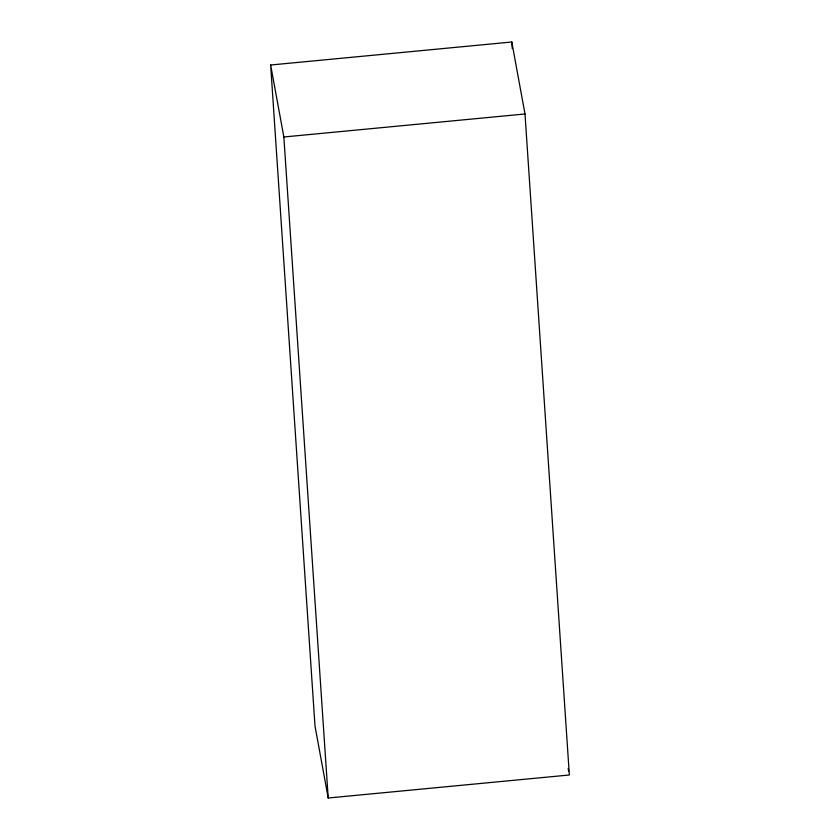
<?xml version="1.0" encoding="UTF-8"?>
<svg xmlns="http://www.w3.org/2000/svg" width="840" height="840" viewBox="0 0 840 840"><rect width="100%" height="100%" fill="white"/><g stroke="black" fill="none" stroke-linecap="round" stroke-linejoin="round"><path stroke-width="1.26" d="M270.648 65.005L511.791 42L525 113.978L569.352 774.995L328.209 798L315 726.023L270.648 65.005L283.857 136.983L328.209 798M283.857 136.983L525 113.978M568.166 768.569L568.638 771.141M511.791 42L512.232 48.541"/></g></svg>
